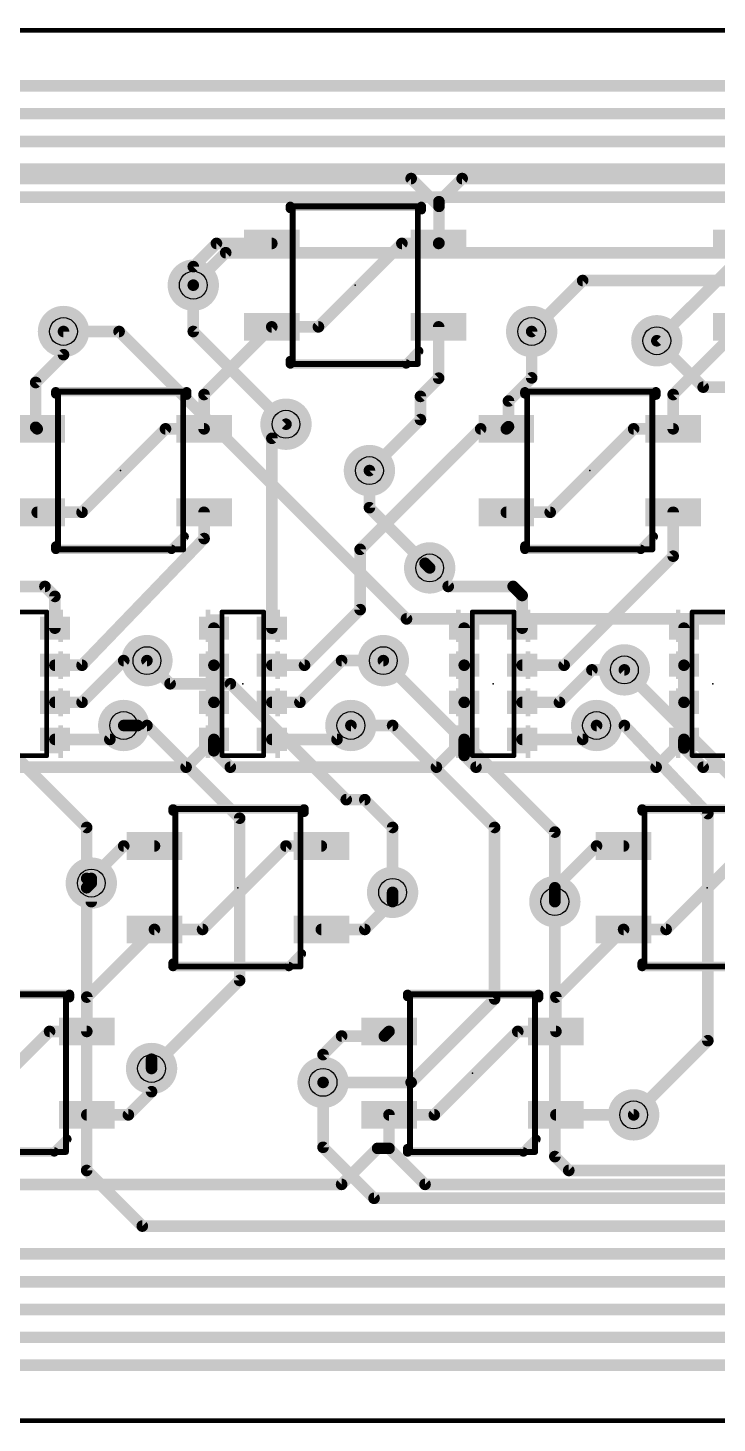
# Model space of a CAD drawing. Extents: x -0.1 to 97.8, y -2.6 to 30.1.
# Drawn here: x 35.73 to 50.6, y -0.05 to 30.05 of the extents above; entities that cross this region are included whole.
import ezdxf

# ---------------------------------------------------------------- set-up
doc = ezdxf.new("R2010")
doc.units = 0
for name, color, linetype in [('1', 22, 'CONTINUOUS'), ('16', 175, 'CONTINUOUS'), ('18', 82, 'CONTINUOUS'), ('20', 7, 'CONTINUOUS'), ('22', 253, 'CONTINUOUS'), ('24', 7, 'CONTINUOUS'), ('44', 253, 'CONTINUOUS'), ('52', 253, 'CONTINUOUS')]:
    doc.layers.add(name, color=color, linetype=linetype)

# ---------------------------------------------------------------- blocks, each defined once
blk = doc.blocks.new('RECT')
blk.add_solid([(-0.5, -0.5), (0.5, -0.5), (-0.5, 0.5), (0.5, 0.5)])
blk = doc.blocks.new('ROUNDV')
at = {"const_width": 0.5}
blk.add_lwpolyline([(0, -0.25, 1), (0, 0.25, 1), (0, -0.25)], format="xyb", dxfattribs=at)

msp = doc.modelspace()

# ---------------------------------------------------------------- linework, layer by layer
at = {"layer": '1'}
for points, const_width in [([(0, 30), (97.7, 30)], 0.1), ([(77.7, 28.8), (10.9, 28.8)], 0.25), ([(77.3, 28.2), (16.9, 28.2)], 0.25), ([(76.9, 27.6), (20.8, 27.6)], 0.25), ([(76.5, 27), (27.3, 27)], 0.25), ([(76.1, 26.4), (30.7, 26.4)], 0.25), ([(40, 25.2), (39.3, 24.5)], 0.25), ([(70.8, 25.2), (40, 25.2)], 0.25), ([(47.7, 24.6), (46.6, 23.5)], 0.25), ([(70.4, 24.6), (47.7, 24.6)], 0.25), ([(39.3, 23.5), (39.3, 24.5)], 0.25), ([(37.7, 23.5), (36.5, 23.5)], 0.25), ([(43.9, 17.3), (37.7, 23.5)], 0.25), ([(41.3, 21.5), (39.3, 23.5)], 0.25), ([(50.3, 22.3), (49.3, 23.3)], 0.25), ([(50.8, 22.3), (50.3, 22.3)], 0.25), ([(43.1, 20.5), (43.1, 19.7)], 0.25), ([(43.1, 19.7), (44.4, 18.4)], 0.25), ([(44.4, 18.4), (44.3, 18.5)], 0.25), ([(54.8, 17.3), (43.9, 17.3)], 0.25), ([(33.3, 16.5), (37, 12.8)], 0.25), ([(38.3, 16.4), (38.8, 15.9)], 0.25), ([(43.4, 16.4), (47.1, 12.7)], 0.25), ([(48.6, 16.2), (51.1, 13.7)], 0.25), ([(38.8, 15.9), (40.1, 15.9)], 0.25), ([(40.1, 15.9), (42.6, 13.4)], 0.25), ([(37.8, 15), (38.1, 15)], 0.25), ([(37.8, 15), (38.3, 15)], 0.25), ([(38.3, 15), (40.3, 13)], 0.25), ([(42.7, 15), (43.6, 15)], 0.25), ([(43.6, 15), (45.8, 12.8)], 0.25), ([(48, 15), (48.6, 15)], 0.25), ([(48.6, 15), (50.4, 13.1)], 0.25), ([(42.6, 13.4), (43, 13.4)], 0.25), ([(43, 13.4), (43.6, 12.8)], 0.25), ([(40.3, 13), (40.3, 9.5)], 0.25), ([(50.4, 13.1), (50.4, 8.2)], 0.25), ([(37, 12.8), (37, 11.7)], 0.25), ([(43.6, 12.8), (43.6, 11.4)], 0.25), ([(45.8, 12.8), (45.8, 9.1)], 0.25), ([(47.1, 12.7), (47.1, 11.2)], 0.25), ([(37, 11.7), (37.1, 11.6)], 0.25), ([(37, 11.5), (37.1, 11.6)], 0.25), ([(37, 5.4), (37, 11.5)], 0.25), ([(37.1, 11.6), (37.1, 11.2)], 0.25), ([(47.1, 5.7), (47.1, 11.2)], 0.25), ([(40.3, 9.5), (38.4, 7.6)], 0.25), ([(45.8, 9.1), (44, 7.3)], 0.25), ([(50.4, 8.2), (48.8, 6.6)], 0.25), ([(38.4, 7.6), (38.4, 7.8)], 0.25), ([(42.1, 5.9), (42.1, 7.3)], 0.25), ([(44, 7.3), (42.1, 7.3)], 0.25), ([(43.2, 4.8), (42.1, 5.9)], 0.25), ([(47.4, 5.4), (47.1, 5.7)], 0.25), ([(38.2, 4.2), (37, 5.4)], 0.25), ([(63.1, 5.4), (47.4, 5.4)], 0.25), ([(63.4, 4.8), (43.2, 4.8)], 0.25), ([(63.7, 4.2), (38.2, 4.2)], 0.25), ([(64, 3.6), (32.5, 3.6)], 0.25), ([(64.4, 3), (27.9, 3)], 0.25), ([(64.7, 2.4), (22.3, 2.4)], 0.25), ([(76.1, 1.8), (17.1, 1.8)], 0.25), ([(76.9, 1.2), (12.4, 1.2)], 0.25), ([(97.7, 0), (0, 0)], 0.1)]:
    msp.add_lwpolyline(points, dxfattribs=dict(at, const_width=const_width))
at = {"layer": '1', "const_width": 0.125}
for points in [[(40, 25.2625, 1), (40, 25.1375)], [(40.0442, 25.1558, 1), (39.9558, 25.2442)], [(47.7, 24.6625, 1), (47.7, 24.5375)], [(47.7442, 24.5558, 1), (47.6558, 24.6442)], [(39.3625, 24.5, 1), (39.2375, 24.5)], [(39.2558, 24.5442, 1), (39.3442, 24.4558)], [(36.5, 23.5625, 1), (36.5, 23.4375)], [(37.7442, 23.5442, 1), (37.6558, 23.4558)], [(37.7, 23.4375, 1), (37.7, 23.5625)], [(39.3442, 23.5442, 1), (39.2558, 23.4558)], [(39.2375, 23.5, 1), (39.3625, 23.5)], [(46.5558, 23.5442, 1), (46.6442, 23.4558)], [(49.3442, 23.3442, 1), (49.2558, 23.2558)], [(50.3, 22.3625, 1), (50.3, 22.2375)], [(50.2558, 22.2558, 1), (50.3442, 22.3442)], [(41.2558, 21.4558, 1), (41.3442, 21.5442)], [(43.1625, 20.5, 1), (43.0375, 20.5)], [(43.1442, 19.7442, 1), (43.0558, 19.6558)], [(43.0375, 19.7, 1), (43.1625, 19.7)], [(44.3442, 18.5442, 1), (44.2558, 18.4558)], [(44.3558, 18.3558, 1), (44.4442, 18.4442)], [(44.3558, 18.3558, 1), (44.4442, 18.4442)], [(43.9, 17.3625, 1), (43.9, 17.2375)], [(43.8558, 17.2558, 1), (43.9442, 17.3442)], [(38.3442, 16.4442, 1), (38.2558, 16.3558)], [(43.4442, 16.4442, 1), (43.3558, 16.3558)], [(48.6442, 16.2442, 1), (48.5558, 16.1558)], [(38.8, 15.9625, 1), (38.8, 15.8375)], [(38.7558, 15.8558, 1), (38.8442, 15.9442)], [(40.1442, 15.9442, 1), (40.0558, 15.8558)], [(40.1, 15.8375, 1), (40.1, 15.9625)], [(37.8, 15.0625, 1), (37.8, 14.9375)], [(37.8, 15.0625, 1), (37.8, 14.9375)], [(38.1, 14.9375, 1), (38.1, 15.0625)], [(38.3442, 15.0442, 1), (38.2558, 14.9558)], [(38.3, 14.9375, 1), (38.3, 15.0625)], [(42.7, 15.0625, 1), (42.7, 14.9375)], [(43.6442, 15.0442, 1), (43.5558, 14.9558)], [(43.6, 14.9375, 1), (43.6, 15.0625)], [(48, 15.0625, 1), (48, 14.9375)], [(48.6454, 15.043, 1), (48.5546, 14.957)], [(48.6, 14.9375, 1), (48.6, 15.0625)], [(42.6, 13.4625, 1), (42.6, 13.3375)], [(42.5558, 13.3558, 1), (42.6442, 13.4442)], [(43.0442, 13.4442, 1), (42.9558, 13.3558)], [(43, 13.3375, 1), (43, 13.4625)], [(40.3625, 13, 1), (40.2375, 13)], [(40.2558, 12.9558, 1), (40.3442, 13.0442)], [(50.4625, 13.1, 1), (50.3375, 13.1)], [(50.3546, 13.057, 1), (50.4454, 13.143)], [(37.0625, 12.8, 1), (36.9375, 12.8)], [(36.9558, 12.7558, 1), (37.0442, 12.8442)], [(43.6625, 12.8, 1), (43.5375, 12.8)], [(43.5558, 12.7558, 1), (43.6442, 12.8442)], [(45.8625, 12.8, 1), (45.7375, 12.8)], [(45.7558, 12.7558, 1), (45.8442, 12.8442)], [(47.1625, 12.7, 1), (47.0375, 12.7)], [(47.0558, 12.6558, 1), (47.1442, 12.7442)], [(37.0442, 11.7442, 1), (36.9558, 11.6558)], [(36.9375, 11.7, 1), (37.0625, 11.7)], [(37.0625, 11.5, 1), (36.9375, 11.5)], [(36.9558, 11.5442, 1), (37.0442, 11.4558)], [(37.1625, 11.6, 1), (37.0375, 11.6)], [(37.1442, 11.5558, 1), (37.0558, 11.6442)], [(37.0558, 11.5558, 1), (37.1442, 11.6442)], [(43.5375, 11.4, 1), (43.6625, 11.4)], [(37.0375, 11.2, 1), (37.1625, 11.2)], [(47.1625, 11.2, 1), (47.0375, 11.2)], [(47.0375, 11.2, 1), (47.1625, 11.2)], [(40.2375, 9.5, 1), (40.3625, 9.5)], [(40.3442, 9.4558, 1), (40.2558, 9.5442)], [(45.7375, 9.1, 1), (45.8625, 9.1)], [(45.8442, 9.0558, 1), (45.7558, 9.1442)], [(50.3375, 8.2, 1), (50.4625, 8.2)], [(50.4442, 8.1558, 1), (50.3558, 8.2442)], [(38.4625, 7.8, 1), (38.3375, 7.8)], [(38.3558, 7.6442, 1), (38.4442, 7.5558)], [(38.3375, 7.6, 1), (38.4625, 7.6)], [(42.1625, 7.3, 1), (42.0375, 7.3)], [(42.1, 7.3625, 1), (42.1, 7.2375)], [(43.9558, 7.3442, 1), (44.0442, 7.2558)], [(44, 7.2375, 1), (44, 7.3625)], [(48.7558, 6.6442, 1), (48.8442, 6.5558)], [(42.1442, 5.9442, 1), (42.0558, 5.8558)], [(42.0375, 5.9, 1), (42.1625, 5.9)], [(47.1442, 5.7442, 1), (47.0558, 5.6558)], [(47.0375, 5.7, 1), (47.1625, 5.7)], [(37.0442, 5.4442, 1), (36.9558, 5.3558)], [(36.9375, 5.4, 1), (37.0625, 5.4)], [(47.4, 5.4625, 1), (47.4, 5.3375)], [(47.3558, 5.3558, 1), (47.4442, 5.4442)], [(43.2, 4.8625, 1), (43.2, 4.7375)], [(43.1558, 4.7558, 1), (43.2442, 4.8442)], [(38.2, 4.2625, 1), (38.2, 4.1375)], [(38.1558, 4.1558, 1), (38.2442, 4.2442)]]:
    msp.add_lwpolyline(points, format="xyb", dxfattribs=at)
at = {"layer": '16'}
for points, const_width in [([(0, 30), (97.7, 30)], 0.01), ([(35, 26.8), (44, 26.8)], 0.25), ([(44, 26.8), (44.6, 26.2)], 0.25), ([(44.6, 26.3), (45.1, 26.8)], 0.25), ([(45.1, 26.8), (54.2, 26.8)], 0.25), ([(44.6, 26.2), (44.6, 26.3)], 0.25), ([(44.6, 25.407), (44.6, 26.2)], 0.25), ([(39.3, 24.9), (39.8, 25.4)], 0.25), ([(39.8, 25.4), (40.993, 25.4)], 0.25), ([(42, 23.6), (43.8, 25.4)], 0.25), ([(43.8, 25.4), (44.593, 25.4)], 0.25), ([(44.6, 25.407), (44.593, 25.4)], 0.25), ([(39.3, 24.5), (39.3, 24.9)], 0.25), ([(49.3, 23.3), (51.113, 25.1)], 0.25), ([(36.5, 23.5), (36.5, 23)], 0.25), ([(39.533, 22.14), (40.993, 23.6)], 0.25), ([(40.993, 23.6), (42, 23.6)], 0.25), ([(44.593, 23.6), (44.593, 22.493)], 0.25), ([(46.6, 23.5), (46.6, 22.5)], 0.25), ([(49.653, 22.14), (51.113, 23.6)], 0.25), ([(36.5, 23), (35.9, 22.4)], 0.25), ([(44.593, 22.493), (44.2, 22.1)], 0.25), ([(46.6, 22.5), (46.1, 22)], 0.25), ([(35.9, 22.4), (35.9, 21.433)], 0.25), ([(39.533, 21.4), (39.533, 22.14)], 0.25), ([(44.2, 22.1), (44.2, 21.6)], 0.25), ([(46.1, 22), (46.1, 21.447)], 0.25), ([(49.653, 21.4), (49.653, 22.14)], 0.25), ([(44.2, 21.6), (43.1, 20.5)], 0.25), ([(35.933, 21.4), (35.2, 21.4)], 0.25), ([(35.9, 21.433), (35.933, 21.4)], 0.25), ([(36.9, 19.6), (38.7, 21.4)], 0.25), ([(38.7, 21.4), (39.533, 21.4)], 0.25), ([(40.995, 21.195), (41.3, 21.5)], 0.25), ([(45.5, 21.4), (42.9, 18.8)], 0.25), ([(46.053, 21.4), (45.5, 21.4)], 0.25), ([(46.1, 21.447), (46.053, 21.4)], 0.25), ([(47, 19.6), (48.8, 21.4)], 0.25), ([(48.8, 21.4), (49.653, 21.4)], 0.25), ([(40.995, 17.1), (40.995, 21.195)], 0.25), ([(35.933, 19.6), (36.9, 19.6)], 0.25), ([(39.533, 19.6), (39.533, 19.033)], 0.25), ([(46.053, 19.6), (47, 19.6)], 0.25), ([(49.653, 19.6), (49.653, 18.653)], 0.25), ([(39.533, 19.033), (36.9, 16.3)], 0.25), ([(42.9, 18.8), (42.9, 17.5)], 0.25), ([(49.653, 18.653), (47.3, 16.3)], 0.25), ([(44.8, 18), (44.4, 18.4)], 0.25), ([(36.1, 18), (34.7, 18)], 0.25), ([(36.315, 17.785), (36.1, 18)], 0.25), ([(46.2, 18), (44.8, 18)], 0.25), ([(46.395, 17.805), (46.2, 18)], 0.25), ([(36.315, 17.1), (36.315, 17.785)], 0.25), ([(46.395, 17.1), (46.395, 17.805)], 0.25), ([(42.9, 17.5), (41.7, 16.3)], 0.25), ([(39.745, 16.3), (39.745, 17.1)], 0.25), ([(45.145, 16.3), (45.145, 17.1)], 0.25), ([(49.885, 16.3), (49.885, 17.1)], 0.25), ([(36.9, 16.3), (36.315, 16.3)], 0.25), ([(36.9, 15.5), (37.8, 16.4)], 0.25), ([(37.8, 16.4), (38.3, 16.4)], 0.25), ([(39.745, 15.5), (39.745, 16.3)], 0.25), ([(41.7, 16.3), (40.995, 16.3)], 0.25), ([(41.6, 15.5), (42.5, 16.4)], 0.25), ([(42.5, 16.4), (43.4, 16.4)], 0.25), ([(45.145, 15.5), (45.145, 16.3)], 0.25), ([(47.3, 16.3), (46.395, 16.3)], 0.25), ([(47.2, 15.5), (47.9, 16.2)], 0.25), ([(47.9, 16.2), (48.6, 16.2)], 0.25), ([(49.885, 15.5), (49.885, 16.3)], 0.25), ([(36.315, 15.5), (36.9, 15.5)], 0.25), ([(39.745, 14.7), (39.745, 15.5)], 0.25), ([(40.995, 15.5), (41.6, 15.5)], 0.25), ([(45.145, 14.7), (45.145, 15.5)], 0.25), ([(46.395, 15.5), (47.2, 15.5)], 0.25), ([(49.885, 14.7), (49.885, 15.5)], 0.25), ([(37.5, 14.7), (37.8, 15)], 0.25), ([(42.4, 14.7), (42.7, 15)], 0.25), ([(47.7, 14.7), (48, 15)], 0.25), ([(36.315, 14.7), (37.5, 14.7)], 0.25), ([(39.145, 14.1), (39.745, 14.7)], 0.25), ([(39.745, 14.7), (39.745, 14.455)], 0.25), ([(40.995, 14.7), (42.4, 14.7)], 0.25), ([(44.545, 14.1), (45.145, 14.7)], 0.25), ([(45.145, 14.7), (45.145, 14.355)], 0.25), ([(46.395, 14.7), (47.7, 14.7)], 0.25), ([(49.285, 14.1), (49.885, 14.7)], 0.25), ([(49.885, 14.7), (49.885, 14.515)], 0.25), ([(39.745, 14.455), (40.1, 14.1)], 0.25), ([(45.145, 14.355), (45.4, 14.1)], 0.25), ([(49.885, 14.515), (50.3, 14.1)], 0.25), ([(35.3, 14.1), (39.145, 14.1)], 0.25), ([(40.1, 14.1), (44.545, 14.1)], 0.25), ([(45.4, 14.1), (49.285, 14.1)], 0.25), ([(50.3, 14.1), (54.685, 14.1)], 0.25), ([(37.8, 12.4), (37.1, 11.7)], 0.25), ([(38.463, 12.4), (37.8, 12.4)], 0.25), ([(39.5, 10.6), (41.3, 12.4)], 0.25), ([(41.3, 12.4), (42.063, 12.4)], 0.25), ([(47.1, 11.5), (48, 12.4)], 0.25), ([(48, 12.4), (48.583, 12.4)], 0.25), ([(49.5, 10.6), (51.3, 12.4)], 0.25), ([(37.1, 11.7), (37.1, 11.6)], 0.25), ([(43.6, 11.2), (43.6, 11.4)], 0.25), ([(47.1, 11.2), (47.1, 11.5)], 0.25), ([(43, 10.6), (43.6, 11.2)], 0.25), ([(37.003, 9.14), (38.463, 10.6)], 0.25), ([(38.463, 10.6), (39.5, 10.6)], 0.25), ([(42.063, 10.6), (43, 10.6)], 0.25), ([(47.123, 9.14), (48.583, 10.6)], 0.25), ([(48.583, 10.6), (49.5, 10.6)], 0.25), ([(37.003, 8.4), (37.003, 9.14)], 0.25), ([(47.123, 8.4), (47.123, 9.14)], 0.25), ([(34.4, 6.6), (36.2, 8.4)], 0.25), ([(36.2, 8.4), (37.003, 8.4)], 0.25), ([(43.423, 8.3), (43.523, 8.4)], 0.25), ([(44.5, 6.6), (46.3, 8.4)], 0.25), ([(46.3, 8.4), (47.123, 8.4)], 0.25), ([(42.1, 7.9), (42.5, 8.3)], 0.25), ([(42.5, 8.3), (43.423, 8.3)], 0.25), ([(42.1, 7.3), (42.1, 7.9)], 0.25), ([(38.4, 7.1), (38.4, 7.6)], 0.25), ([(37.9, 6.6), (38.4, 7.1)], 0.25), ([(37.003, 6.6), (37.9, 6.6)], 0.25), ([(43.523, 6.6), (44.5, 6.6)], 0.25), ([(43.523, 6.6), (43.523, 5.877)], 0.25), ([(48.8, 6.6), (47.123, 6.6)], 0.25), ([(43.277, 5.877), (42.5, 5.1)], 0.25), ([(43.523, 5.877), (43.277, 5.877)], 0.25), ([(43.523, 5.877), (44.3, 5.1)], 0.25), ([(42.5, 5.1), (34.406, 5.1)], 0.25), ([(44.3, 5.1), (53.4, 5.1)], 0.25), ([(97.7, 0), (0, 0)], 0.01)]:
    msp.add_lwpolyline(points, dxfattribs=dict(at, const_width=const_width))
at = {"layer": '16', "const_width": 0.125}
for points in [[(44.0442, 26.8442, 1), (43.9558, 26.7558)], [(44, 26.7375, 1), (44, 26.8625)], [(45.1, 26.8625, 1), (45.1, 26.7375)], [(45.1442, 26.7558, 1), (45.0558, 26.8442)], [(44.6625, 26.3, 1), (44.5375, 26.3)], [(44.5558, 26.3442, 1), (44.6442, 26.2558)], [(44.6625, 26.2, 1), (44.5375, 26.2)], [(44.5375, 26.2, 1), (44.6625, 26.2)], [(44.5558, 26.1558, 1), (44.6442, 26.2442)], [(39.8, 25.4625, 1), (39.8, 25.3375)], [(39.8442, 25.3558, 1), (39.7558, 25.4442)], [(40.993, 25.3375, 1), (40.993, 25.4625)], [(43.8, 25.4625, 1), (43.8, 25.3375)], [(43.8442, 25.3558, 1), (43.7558, 25.4442)], [(44.5488, 25.4442, 1), (44.6372, 25.3558)], [(44.5375, 25.407, 1), (44.6625, 25.407)], [(44.6442, 25.3628, 1), (44.5558, 25.4512)], [(44.593, 25.3375, 1), (44.593, 25.4625)], [(39.3625, 24.9, 1), (39.2375, 24.9)], [(39.2558, 24.9442, 1), (39.3442, 24.8558)], [(39.2375, 24.5, 1), (39.3625, 24.5)], [(36.5625, 23.5, 1), (36.4375, 23.5)], [(40.993, 23.6625, 1), (40.993, 23.5375)], [(41.0372, 23.5558, 1), (40.9488, 23.6442)], [(41.9558, 23.6442, 1), (42.0442, 23.5558)], [(42, 23.5375, 1), (42, 23.6625)], [(44.6555, 23.6, 1), (44.5305, 23.6)], [(46.6625, 23.5, 1), (46.5375, 23.5)], [(49.256, 23.3444, 1), (49.344, 23.2556)], [(36.4375, 23, 1), (36.5625, 23)], [(36.5442, 22.9558, 1), (36.4558, 23.0442)], [(44.6372, 22.4488, 1), (44.5488, 22.5372)], [(46.6442, 22.4558, 1), (46.5558, 22.5442)], [(35.9625, 22.4, 1), (35.8375, 22.4)], [(35.8558, 22.4442, 1), (35.9442, 22.3558)], [(44.5305, 22.493, 1), (44.6555, 22.493)], [(46.5375, 22.5, 1), (46.6625, 22.5)], [(39.5955, 22.14, 1), (39.4705, 22.14)], [(39.4888, 22.1842, 1), (39.5772, 22.0958)], [(44.2625, 22.1, 1), (44.1375, 22.1)], [(44.1558, 22.1442, 1), (44.2442, 22.0558)], [(46.1625, 22, 1), (46.0375, 22)], [(46.0558, 22.0442, 1), (46.1442, 21.9558)], [(49.7155, 22.14, 1), (49.5905, 22.14)], [(49.6088, 22.1842, 1), (49.6972, 22.0958)], [(44.2442, 21.5558, 1), (44.1558, 21.6442)], [(35.9442, 21.4772, 1), (35.8558, 21.3888)], [(35.8375, 21.433, 1), (35.9625, 21.433)], [(35.8888, 21.3558, 1), (35.9772, 21.4442)], [(35.933, 21.3375, 1), (35.933, 21.4625)], [(38.7, 21.4625, 1), (38.7, 21.3375)], [(38.7442, 21.3558, 1), (38.6558, 21.4442)], [(39.4705, 21.4, 1), (39.5955, 21.4)], [(39.533, 21.3375, 1), (39.533, 21.4625)], [(41.3442, 21.4558, 1), (41.2558, 21.5442)], [(44.1375, 21.6, 1), (44.2625, 21.6)], [(45.5, 21.4625, 1), (45.5, 21.3375)], [(45.5442, 21.3558, 1), (45.4558, 21.4442)], [(46.0088, 21.4442, 1), (46.0972, 21.3558)], [(46.0375, 21.447, 1), (46.1625, 21.447)], [(46.053, 21.3375, 1), (46.053, 21.4625)], [(46.1442, 21.4028, 1), (46.0558, 21.4912)], [(48.8, 21.4625, 1), (48.8, 21.3375)], [(48.8442, 21.3558, 1), (48.7558, 21.4442)], [(49.5905, 21.4, 1), (49.7155, 21.4)], [(49.653, 21.3375, 1), (49.653, 21.4625)], [(41.0575, 21.195, 1), (40.9325, 21.195)], [(40.9508, 21.2392, 1), (41.0392, 21.1508)], [(43.0558, 20.5442, 1), (43.1442, 20.4558)], [(35.933, 19.6625, 1), (35.933, 19.5375)], [(36.8558, 19.6442, 1), (36.9442, 19.5558)], [(36.9, 19.5375, 1), (36.9, 19.6625)], [(39.5955, 19.6, 1), (39.4705, 19.6)], [(46.053, 19.6625, 1), (46.053, 19.5375)], [(46.9558, 19.6442, 1), (47.0442, 19.5558)], [(47, 19.5375, 1), (47, 19.6625)], [(49.7155, 19.6, 1), (49.5905, 19.6)], [(39.4705, 19.033, 1), (39.5955, 19.033)], [(39.578, 18.9896, 1), (39.488, 19.0764)], [(42.9625, 18.8, 1), (42.8375, 18.8)], [(42.8558, 18.8442, 1), (42.9442, 18.7558)], [(49.5905, 18.653, 1), (49.7155, 18.653)], [(49.6972, 18.6088, 1), (49.6088, 18.6972)], [(44.4442, 18.4442, 1), (44.3558, 18.3558)], [(36.1442, 18.0442, 1), (36.0558, 17.9558)], [(36.1, 17.9375, 1), (36.1, 18.0625)], [(44.8, 18.0625, 1), (44.8, 17.9375)], [(44.7558, 17.9558, 1), (44.8442, 18.0442)], [(46.2442, 18.0442, 1), (46.1558, 17.9558)], [(46.2, 17.9375, 1), (46.2, 18.0625)], [(36.3775, 17.785, 1), (36.2525, 17.785)], [(36.2708, 17.7408, 1), (36.3592, 17.8292)], [(46.4575, 17.805, 1), (46.3325, 17.805)], [(46.3508, 17.7608, 1), (46.4392, 17.8492)], [(42.8375, 17.5, 1), (42.9625, 17.5)], [(42.9442, 17.4558, 1), (42.8558, 17.5442)], [(36.2525, 17.1, 1), (36.3775, 17.1)], [(39.8075, 17.1, 1), (39.6825, 17.1)], [(40.9325, 17.1, 1), (41.0575, 17.1)], [(45.2075, 17.1, 1), (45.0825, 17.1)], [(46.3325, 17.1, 1), (46.4575, 17.1)], [(49.9475, 17.1, 1), (49.8225, 17.1)], [(36.315, 16.3625, 1), (36.315, 16.2375)], [(36.855, 16.3434, 1), (36.945, 16.2566)], [(36.9, 16.2375, 1), (36.9, 16.3625)], [(37.8, 16.4625, 1), (37.8, 16.3375)], [(37.8442, 16.3558, 1), (37.7558, 16.4442)], [(38.3, 16.3375, 1), (38.3, 16.4625)], [(39.8075, 16.3, 1), (39.6825, 16.3)], [(39.6825, 16.3, 1), (39.8075, 16.3)], [(40.995, 16.3625, 1), (40.995, 16.2375)], [(41.6558, 16.3442, 1), (41.7442, 16.2558)], [(41.7, 16.2375, 1), (41.7, 16.3625)], [(42.5, 16.4625, 1), (42.5, 16.3375)], [(42.5442, 16.3558, 1), (42.4558, 16.4442)], [(43.4, 16.3375, 1), (43.4, 16.4625)], [(45.2075, 16.3, 1), (45.0825, 16.3)], [(45.0825, 16.3, 1), (45.2075, 16.3)], [(46.395, 16.3625, 1), (46.395, 16.2375)], [(47.2558, 16.3442, 1), (47.3442, 16.2558)], [(47.3, 16.2375, 1), (47.3, 16.3625)], [(47.9, 16.2625, 1), (47.9, 16.1375)], [(47.9442, 16.1558, 1), (47.8558, 16.2442)], [(48.6, 16.1375, 1), (48.6, 16.2625)], [(49.9475, 16.3, 1), (49.8225, 16.3)], [(49.8225, 16.3, 1), (49.9475, 16.3)], [(36.315, 15.5625, 1), (36.315, 15.4375)], [(36.8558, 15.5442, 1), (36.9442, 15.4558)], [(36.9, 15.4375, 1), (36.9, 15.5625)], [(39.8075, 15.5, 1), (39.6825, 15.5)], [(39.6825, 15.5, 1), (39.8075, 15.5)], [(40.995, 15.5625, 1), (40.995, 15.4375)], [(41.5558, 15.5442, 1), (41.6442, 15.4558)], [(41.6, 15.4375, 1), (41.6, 15.5625)], [(45.2075, 15.5, 1), (45.0825, 15.5)], [(45.0825, 15.5, 1), (45.2075, 15.5)], [(46.395, 15.5625, 1), (46.395, 15.4375)], [(47.1558, 15.5442, 1), (47.2442, 15.4558)], [(47.2, 15.4375, 1), (47.2, 15.5625)], [(49.9475, 15.5, 1), (49.8225, 15.5)], [(49.8225, 15.5, 1), (49.9475, 15.5)], [(37.8442, 14.9558, 1), (37.7558, 15.0442)], [(42.7442, 14.9558, 1), (42.6558, 15.0442)], [(48.0442, 14.9558, 1), (47.9558, 15.0442)], [(36.315, 14.7625, 1), (36.315, 14.6375)], [(37.4558, 14.7442, 1), (37.5442, 14.6558)], [(37.5, 14.6375, 1), (37.5, 14.7625)], [(39.8075, 14.7, 1), (39.6825, 14.7)], [(39.6825, 14.7, 1), (39.8075, 14.7)], [(39.7892, 14.6558, 1), (39.7008, 14.7442)], [(40.995, 14.7625, 1), (40.995, 14.6375)], [(42.3558, 14.7442, 1), (42.4442, 14.6558)], [(42.4, 14.6375, 1), (42.4, 14.7625)], [(45.2075, 14.7, 1), (45.0825, 14.7)], [(45.0825, 14.7, 1), (45.2075, 14.7)], [(45.1892, 14.6558, 1), (45.1008, 14.7442)], [(46.395, 14.7625, 1), (46.395, 14.6375)], [(47.6558, 14.7442, 1), (47.7442, 14.6558)], [(47.7, 14.6375, 1), (47.7, 14.7625)], [(49.9475, 14.7, 1), (49.8225, 14.7)], [(49.8225, 14.7, 1), (49.9475, 14.7)], [(49.9292, 14.6558, 1), (49.8408, 14.7442)], [(39.7892, 14.4992, 1), (39.7008, 14.4108)], [(39.6825, 14.455, 1), (39.8075, 14.455)], [(45.1892, 14.3992, 1), (45.1008, 14.3108)], [(49.9292, 14.5592, 1), (49.8408, 14.4708)], [(49.8225, 14.515, 1), (49.9475, 14.515)], [(39.1008, 14.1442, 1), (39.1892, 14.0558)], [(39.145, 14.0375, 1), (39.145, 14.1625)], [(40.1, 14.1625, 1), (40.1, 14.0375)], [(40.0558, 14.0558, 1), (40.1442, 14.1442)], [(44.5008, 14.1442, 1), (44.5892, 14.0558)], [(44.545, 14.0375, 1), (44.545, 14.1625)], [(45.0825, 14.355, 1), (45.2075, 14.355)], [(45.4, 14.1625, 1), (45.4, 14.0375)], [(45.3558, 14.0558, 1), (45.4442, 14.1442)], [(49.2408, 14.1442, 1), (49.3292, 14.0558)], [(49.285, 14.0375, 1), (49.285, 14.1625)], [(50.3, 14.1625, 1), (50.3, 14.0375)], [(50.2558, 14.0558, 1), (50.3442, 14.1442)], [(37.8, 12.4625, 1), (37.8, 12.3375)], [(37.8442, 12.3558, 1), (37.7558, 12.4442)], [(38.463, 12.3375, 1), (38.463, 12.4625)], [(41.3, 12.4625, 1), (41.3, 12.3375)], [(41.3442, 12.3558, 1), (41.2558, 12.4442)], [(42.063, 12.3375, 1), (42.063, 12.4625)], [(48, 12.4625, 1), (48, 12.3375)], [(48.0442, 12.3558, 1), (47.9558, 12.4442)], [(48.583, 12.3375, 1), (48.583, 12.4625)], [(37.1625, 11.7, 1), (37.0375, 11.7)], [(37.0558, 11.7442, 1), (37.1442, 11.6558)], [(37.0375, 11.6, 1), (37.1625, 11.6)], [(43.6625, 11.4, 1), (43.5375, 11.4)], [(47.1625, 11.5, 1), (47.0375, 11.5)], [(47.0558, 11.5442, 1), (47.1442, 11.4558)], [(43.5375, 11.2, 1), (43.6625, 11.2)], [(43.6442, 11.1558, 1), (43.5558, 11.2442)], [(47.0375, 11.2, 1), (47.1625, 11.2)], [(38.463, 10.6625, 1), (38.463, 10.5375)], [(38.5072, 10.5558, 1), (38.4188, 10.6442)], [(39.4558, 10.6442, 1), (39.5442, 10.5558)], [(39.5, 10.5375, 1), (39.5, 10.6625)], [(42.063, 10.6625, 1), (42.063, 10.5375)], [(42.9558, 10.6442, 1), (43.0442, 10.5558)], [(43, 10.5375, 1), (43, 10.6625)], [(48.583, 10.6625, 1), (48.583, 10.5375)], [(48.6272, 10.5558, 1), (48.5388, 10.6442)], [(49.4558, 10.6442, 1), (49.5442, 10.5558)], [(49.5, 10.5375, 1), (49.5, 10.6625)], [(37.0655, 9.14, 1), (36.9405, 9.14)], [(36.9588, 9.1842, 1), (37.0472, 9.0958)], [(47.1855, 9.14, 1), (47.0605, 9.14)], [(47.0788, 9.1842, 1), (47.1672, 9.0958)], [(36.2, 8.4625, 1), (36.2, 8.3375)], [(36.2442, 8.3558, 1), (36.1558, 8.4442)], [(36.9405, 8.4, 1), (37.0655, 8.4)], [(37.003, 8.3375, 1), (37.003, 8.4625)], [(43.5672, 8.3558, 1), (43.4788, 8.4442)], [(46.3, 8.4625, 1), (46.3, 8.3375)], [(46.3442, 8.3558, 1), (46.2558, 8.4442)], [(47.0605, 8.4, 1), (47.1855, 8.4)], [(47.123, 8.3375, 1), (47.123, 8.4625)], [(42.5, 8.3625, 1), (42.5, 8.2375)], [(42.5442, 8.2558, 1), (42.4558, 8.3442)], [(43.3788, 8.3442, 1), (43.4672, 8.2558)], [(43.423, 8.2375, 1), (43.423, 8.3625)], [(42.1625, 7.9, 1), (42.0375, 7.9)], [(42.0558, 7.9442, 1), (42.1442, 7.8558)], [(38.4625, 7.6, 1), (38.3375, 7.6)], [(38.4442, 7.0558, 1), (38.3558, 7.1442)], [(42.0375, 7.3, 1), (42.1625, 7.3)], [(38.3375, 7.1, 1), (38.4625, 7.1)], [(37.003, 6.6625, 1), (37.003, 6.5375)], [(37.8558, 6.6442, 1), (37.9442, 6.5558)], [(37.9, 6.5375, 1), (37.9, 6.6625)], [(43.523, 6.6625, 1), (43.523, 6.5375)], [(43.5855, 6.6, 1), (43.4605, 6.6)], [(44.4558, 6.6442, 1), (44.5442, 6.5558)], [(44.5, 6.5375, 1), (44.5, 6.6625)], [(47.123, 6.6625, 1), (47.123, 6.5375)], [(48.8, 6.5375, 1), (48.8, 6.6625)], [(43.277, 5.9395, 1), (43.277, 5.8145)], [(43.3212, 5.8328, 1), (43.2328, 5.9212)], [(43.5672, 5.9212, 1), (43.4788, 5.8328)], [(43.4605, 5.877, 1), (43.5855, 5.877)], [(43.523, 5.8145, 1), (43.523, 5.9395)], [(42.4558, 5.1442, 1), (42.5442, 5.0558)], [(42.5, 5.0375, 1), (42.5, 5.1625)], [(44.3, 5.1625, 1), (44.3, 5.0375)], [(44.2558, 5.0558, 1), (44.3442, 5.1442)]]:
    msp.add_lwpolyline(points, format="xyb", dxfattribs=at)
at = {"layer": '20'}
for p, q in [((97.7, 30), (0, 30)), ((0, 0), (97.7, 0))]:
    msp.add_line(p, q, dxfattribs=at)
at = {"layer": '22', "const_width": 0.2032}
for points in [[(44.22, 26.2), (41.393, 26.2)], [(41.393, 26.2), (41.393, 26.154)], [(44.22, 26.127), (44.22, 26.2)], [(44.163, 23.076), (43.893, 22.8)], [(41.393, 22.8), (41.393, 22.873)], [(43.893, 22.8), (41.393, 22.8)], [(39.16, 22.2), (36.333, 22.2)], [(36.333, 22.2), (36.333, 22.154)], [(39.16, 22.127), (39.16, 22.2)], [(49.28, 22.2), (46.453, 22.2)], [(46.453, 22.2), (46.453, 22.154)], [(49.28, 22.127), (49.28, 22.2)], [(36.333, 18.8), (36.333, 18.873)], [(39.103, 19.076), (38.833, 18.8)], [(46.453, 18.8), (46.453, 18.873)], [(49.223, 19.076), (48.953, 18.8)], [(38.833, 18.8), (36.333, 18.8)], [(48.953, 18.8), (46.453, 18.8)], [(41.69, 13.2), (38.863, 13.2)], [(38.863, 13.2), (38.863, 13.154)], [(41.69, 13.127), (41.69, 13.2)], [(51.81, 13.2), (48.983, 13.2)], [(48.983, 13.2), (48.983, 13.154)], [(38.863, 9.8), (38.863, 9.873)], [(41.633, 10.076), (41.363, 9.8)], [(48.983, 9.8), (48.983, 9.873)], [(41.363, 9.8), (38.863, 9.8)], [(51.483, 9.8), (48.983, 9.8)], [(36.63, 9.2), (33.803, 9.2)], [(36.63, 9.127), (36.63, 9.2)], [(46.75, 9.2), (43.923, 9.2)], [(43.923, 9.2), (43.923, 9.154)], [(46.75, 9.127), (46.75, 9.2)], [(36.573, 6.076), (36.303, 5.8)], [(46.693, 6.076), (46.423, 5.8)], [(36.303, 5.8), (33.803, 5.8)], [(43.923, 5.8), (43.923, 5.873)], [(46.423, 5.8), (43.923, 5.8)]]:
    msp.add_lwpolyline(points, dxfattribs=at)
at = {"layer": '22', "const_width": 0.1016}
for points in [[(41.393, 26.2508, 1), (41.393, 26.1492)], [(41.4438, 26.2, 1), (41.3422, 26.2)], [(41.3422, 26.154, 1), (41.4438, 26.154)], [(44.2708, 26.2, 1), (44.1692, 26.2)], [(44.22, 26.1492, 1), (44.22, 26.2508)], [(44.1692, 26.127, 1), (44.2708, 26.127)], [(44.1993, 23.0405, 1), (44.1267, 23.1115)], [(41.4438, 22.873, 1), (41.3422, 22.873)], [(41.393, 22.8508, 1), (41.393, 22.7492)], [(43.8567, 22.8355, 1), (43.9293, 22.7645)], [(43.893, 22.7492, 1), (43.893, 22.8508)], [(41.3422, 22.8, 1), (41.4438, 22.8)], [(36.333, 22.2508, 1), (36.333, 22.1492)], [(36.3838, 22.2, 1), (36.2822, 22.2)], [(39.2108, 22.2, 1), (39.1092, 22.2)], [(39.16, 22.1492, 1), (39.16, 22.2508)], [(46.453, 22.2508, 1), (46.453, 22.1492)], [(46.5038, 22.2, 1), (46.4022, 22.2)], [(49.3308, 22.2, 1), (49.2292, 22.2)], [(49.28, 22.1492, 1), (49.28, 22.2508)], [(36.2822, 22.154, 1), (36.3838, 22.154)], [(39.1092, 22.127, 1), (39.2108, 22.127)], [(46.4022, 22.154, 1), (46.5038, 22.154)], [(49.2292, 22.127, 1), (49.3308, 22.127)], [(36.3838, 18.873, 1), (36.2822, 18.873)], [(39.1393, 19.0405, 1), (39.0667, 19.1115)], [(46.5038, 18.873, 1), (46.4022, 18.873)], [(49.2593, 19.0405, 1), (49.1867, 19.1115)], [(36.333, 18.8508, 1), (36.333, 18.7492)], [(36.2822, 18.8, 1), (36.3838, 18.8)], [(38.7967, 18.8355, 1), (38.8693, 18.7645)], [(38.833, 18.7492, 1), (38.833, 18.8508)], [(46.453, 18.8508, 1), (46.453, 18.7492)], [(46.4022, 18.8, 1), (46.5038, 18.8)], [(48.9167, 18.8355, 1), (48.9893, 18.7645)], [(48.953, 18.7492, 1), (48.953, 18.8508)], [(38.863, 13.2508, 1), (38.863, 13.1492)], [(38.9138, 13.2, 1), (38.8122, 13.2)], [(41.7408, 13.2, 1), (41.6392, 13.2)], [(41.69, 13.1492, 1), (41.69, 13.2508)], [(48.983, 13.2508, 1), (48.983, 13.1492)], [(49.0338, 13.2, 1), (48.9322, 13.2)], [(38.8122, 13.154, 1), (38.9138, 13.154)], [(41.6392, 13.127, 1), (41.7408, 13.127)], [(48.9322, 13.154, 1), (49.0338, 13.154)], [(38.9138, 9.873, 1), (38.8122, 9.873)], [(41.6693, 10.0405, 1), (41.5967, 10.1115)], [(49.0338, 9.873, 1), (48.9322, 9.873)], [(38.863, 9.8508, 1), (38.863, 9.7492)], [(38.8122, 9.8, 1), (38.9138, 9.8)], [(41.3267, 9.8355, 1), (41.3993, 9.7645)], [(41.363, 9.7492, 1), (41.363, 9.8508)], [(48.983, 9.8508, 1), (48.983, 9.7492)], [(48.9322, 9.8, 1), (49.0338, 9.8)], [(36.6808, 9.2, 1), (36.5792, 9.2)], [(36.5792, 9.127, 1), (36.6808, 9.127)], [(36.63, 9.1492, 1), (36.63, 9.2508)], [(43.923, 9.2508, 1), (43.923, 9.1492)], [(43.9738, 9.2, 1), (43.8722, 9.2)], [(43.8722, 9.154, 1), (43.9738, 9.154)], [(46.8008, 9.2, 1), (46.6992, 9.2)], [(46.6992, 9.127, 1), (46.8008, 9.127)], [(46.75, 9.1492, 1), (46.75, 9.2508)], [(36.6093, 6.0405, 1), (36.5367, 6.1115)], [(46.7293, 6.0405, 1), (46.6567, 6.1115)], [(36.2667, 5.8355, 1), (36.3393, 5.7645)], [(36.303, 5.7492, 1), (36.303, 5.8508)], [(43.9738, 5.873, 1), (43.8722, 5.873)], [(43.923, 5.8508, 1), (43.923, 5.7492)], [(43.8722, 5.8, 1), (43.9738, 5.8)], [(46.3867, 5.8355, 1), (46.4593, 5.7645)], [(46.423, 5.7492, 1), (46.423, 5.8508)]]:
    msp.add_lwpolyline(points, format="xyb", dxfattribs=at)
at = {"layer": '24'}
for p in [(42.793, 24.5), (37.733, 20.5), (47.853, 20.5), (40.37, 15.9), (45.77, 15.9), (50.51, 15.9), (40.263, 11.5), (50.383, 11.5), (45.323, 7.5)]:
    msp.add_point(p, dxfattribs=at)
at = {"layer": '44'}
for centre in [(39.3, 24.5), (36.5, 23.5), (46.6, 23.5), (49.3, 23.3), (41.3, 21.5), (43.1, 20.5), (44.4, 18.4), (38.3, 16.4), (43.4, 16.4), (48.6, 16.2), (37.8, 15), (42.7, 15), (48, 15), (37.1, 11.6), (43.6, 11.4), (47.1, 11.2), (38.4, 7.6), (42.1, 7.3), (48.8, 6.6)]:
    msp.add_circle(centre, 0.3, dxfattribs=at)
at = {"layer": '52'}
for points, const_width in [([(41.443, 26.2), (44.143, 26.2)], 0.127), ([(41.443, 22.8), (41.443, 26.2)], 0.127), ([(44.143, 26.2), (44.143, 22.8)], 0.127), ([(44.143, 22.8), (41.443, 22.8)], 0.127), ([(36.383, 22.2), (39.083, 22.2)], 0.127), ([(36.383, 18.8), (36.383, 22.2)], 0.127), ([(39.083, 22.2), (39.083, 18.8)], 0.127), ([(46.503, 22.2), (49.203, 22.2)], 0.127), ([(46.503, 18.8), (46.503, 22.2)], 0.127), ([(49.203, 22.2), (49.203, 18.8)], 0.127), ([(39.083, 18.8), (36.383, 18.8)], 0.127), ([(49.203, 18.8), (46.503, 18.8)], 0.127), ([(36.14, 17.45), (35.24, 17.45)], 0.1016), ([(36.14, 14.35), (36.14, 17.45)], 0.1016), ([(39.92, 17.45), (39.92, 14.35)], 0.1016), ([(40.82, 17.45), (39.92, 17.45)], 0.1016), ([(40.82, 14.35), (40.82, 17.45)], 0.1016), ([(45.32, 17.45), (45.32, 14.35)], 0.1016), ([(46.22, 17.45), (45.32, 17.45)], 0.1016), ([(46.22, 14.35), (46.22, 17.45)], 0.1016), ([(50.06, 17.45), (50.06, 14.35)], 0.1016), ([(50.96, 17.45), (50.06, 17.45)], 0.1016), ([(35.24, 14.35), (36.14, 14.35)], 0.1016), ([(39.92, 14.35), (40.82, 14.35)], 0.1016), ([(45.32, 14.35), (46.22, 14.35)], 0.1016), ([(50.06, 14.35), (50.96, 14.35)], 0.1016), ([(38.913, 13.2), (41.613, 13.2)], 0.127), ([(38.913, 9.8), (38.913, 13.2)], 0.127), ([(41.613, 13.2), (41.613, 9.8)], 0.127), ([(49.033, 13.2), (51.733, 13.2)], 0.127), ([(49.033, 9.8), (49.033, 13.2)], 0.127), ([(41.613, 9.8), (38.913, 9.8)], 0.127), ([(51.733, 9.8), (49.033, 9.8)], 0.127), ([(33.853, 9.2), (36.553, 9.2)], 0.127), ([(36.553, 9.2), (36.553, 5.8)], 0.127), ([(43.973, 9.2), (46.673, 9.2)], 0.127), ([(43.973, 5.8), (43.973, 9.2)], 0.127), ([(46.673, 9.2), (46.673, 5.8)], 0.127), ([(36.553, 5.8), (33.853, 5.8)], 0.127), ([(46.673, 5.8), (43.973, 5.8)], 0.127)]:
    msp.add_lwpolyline(points, dxfattribs=dict(at, const_width=const_width))
for points, const_width in [([(41.443, 26.2318, 1), (41.443, 26.1683)], 0.0635), ([(41.4748, 26.2, 1), (41.4113, 26.2)], 0.0635), ([(44.1748, 26.2, 1), (44.1112, 26.2)], 0.0635), ([(44.143, 26.1683, 1), (44.143, 26.2318)], 0.0635), ([(41.443, 22.8317, 1), (41.443, 22.7683)], 0.0635), ([(41.4113, 22.8, 1), (41.4748, 22.8)], 0.0635), ([(44.1112, 22.8, 1), (44.1748, 22.8)], 0.0635), ([(44.143, 22.7683, 1), (44.143, 22.8317)], 0.0635), ([(36.4148, 22.2, 1), (36.3513, 22.2)], 0.0635), ([(36.383, 22.2317, 1), (36.383, 22.1683)], 0.0635), ([(39.1148, 22.2, 1), (39.0512, 22.2)], 0.0635), ([(39.083, 22.1683, 1), (39.083, 22.2317)], 0.0635), ([(46.5348, 22.2, 1), (46.4712, 22.2)], 0.0635), ([(46.503, 22.2317, 1), (46.503, 22.1683)], 0.0635), ([(49.2348, 22.2, 1), (49.1713, 22.2)], 0.0635), ([(49.203, 22.1683, 1), (49.203, 22.2317)], 0.0635), ([(36.383, 18.8317, 1), (36.383, 18.7683)], 0.0635), ([(36.3513, 18.8, 1), (36.4148, 18.8)], 0.0635), ([(39.0512, 18.8, 1), (39.1148, 18.8)], 0.0635), ([(39.083, 18.7683, 1), (39.083, 18.8317)], 0.0635), ([(46.503, 18.8317, 1), (46.503, 18.7683)], 0.0635), ([(46.4712, 18.8, 1), (46.5348, 18.8)], 0.0635), ([(49.1713, 18.8, 1), (49.2348, 18.8)], 0.0635), ([(49.203, 18.7683, 1), (49.203, 18.8317)], 0.0635), ([(36.1654, 17.45, 1), (36.1146, 17.45)], 0.0508), ([(36.14, 17.4246, 1), (36.14, 17.4754)], 0.0508), ([(39.9454, 17.45, 1), (39.8946, 17.45)], 0.0508), ([(39.92, 17.4754, 1), (39.92, 17.4246)], 0.0508), ([(40.8454, 17.45, 1), (40.7946, 17.45)], 0.0508), ([(40.82, 17.4246, 1), (40.82, 17.4754)], 0.0508), ([(45.3454, 17.45, 1), (45.2946, 17.45)], 0.0508), ([(45.32, 17.4754, 1), (45.32, 17.4246)], 0.0508), ([(46.2454, 17.45, 1), (46.1946, 17.45)], 0.0508), ([(46.22, 17.4246, 1), (46.22, 17.4754)], 0.0508), ([(50.0854, 17.45, 1), (50.0346, 17.45)], 0.0508), ([(50.06, 17.4754, 1), (50.06, 17.4246)], 0.0508), ([(36.1146, 14.35, 1), (36.1654, 14.35)], 0.0508), ([(36.14, 14.3246, 1), (36.14, 14.3754)], 0.0508), ([(39.92, 14.3754, 1), (39.92, 14.3246)], 0.0508), ([(39.8946, 14.35, 1), (39.9454, 14.35)], 0.0508), ([(40.7946, 14.35, 1), (40.8454, 14.35)], 0.0508), ([(40.82, 14.3246, 1), (40.82, 14.3754)], 0.0508), ([(45.32, 14.3754, 1), (45.32, 14.3246)], 0.0508), ([(45.2946, 14.35, 1), (45.3454, 14.35)], 0.0508), ([(46.1946, 14.35, 1), (46.2454, 14.35)], 0.0508), ([(46.22, 14.3246, 1), (46.22, 14.3754)], 0.0508), ([(50.06, 14.3754, 1), (50.06, 14.3246)], 0.0508), ([(50.0346, 14.35, 1), (50.0854, 14.35)], 0.0508), ([(38.913, 13.2318, 1), (38.913, 13.1683)], 0.0635), ([(38.9448, 13.2, 1), (38.8813, 13.2)], 0.0635), ([(41.6448, 13.2, 1), (41.5812, 13.2)], 0.0635), ([(41.613, 13.1683, 1), (41.613, 13.2318)], 0.0635), ([(49.0648, 13.2, 1), (49.0012, 13.2)], 0.0635), ([(49.033, 13.2318, 1), (49.033, 13.1683)], 0.0635), ([(38.913, 9.8318, 1), (38.913, 9.7683)], 0.0635), ([(38.8813, 9.8, 1), (38.9448, 9.8)], 0.0635), ([(41.5812, 9.8, 1), (41.6448, 9.8)], 0.0635), ([(41.613, 9.7683, 1), (41.613, 9.8318)], 0.0635), ([(49.0012, 9.8, 1), (49.0648, 9.8)], 0.0635), ([(49.033, 9.8318, 1), (49.033, 9.7683)], 0.0635), ([(36.5848, 9.2, 1), (36.5213, 9.2)], 0.0635), ([(36.553, 9.1683, 1), (36.553, 9.2318)], 0.0635), ([(44.0048, 9.2, 1), (43.9412, 9.2)], 0.0635), ([(43.973, 9.2318, 1), (43.973, 9.1683)], 0.0635), ([(46.7048, 9.2, 1), (46.6412, 9.2)], 0.0635), ([(46.673, 9.1683, 1), (46.673, 9.2318)], 0.0635), ([(36.5213, 5.8, 1), (36.5848, 5.8)], 0.0635), ([(36.553, 5.7683, 1), (36.553, 5.8318)], 0.0635), ([(43.9412, 5.8, 1), (44.0048, 5.8)], 0.0635), ([(43.973, 5.8318, 1), (43.973, 5.7683)], 0.0635), ([(46.6412, 5.8, 1), (46.7048, 5.8)], 0.0635), ([(46.673, 5.7683, 1), (46.673, 5.8318)], 0.0635)]:
    msp.add_lwpolyline(points, format="xyb", dxfattribs=dict(at, const_width=const_width))

# ---------------------------------------------------------------- block references
at = {"layer": '16'}
for p, xscale, yscale, rotation in [((40.993, 25.4), 1.2, 0.6, 180), ((44.593, 25.4), 1.2, 0.6, 180), ((51.113, 25.4), 1.2, 0.6, 180), ((40.993, 23.6), 1.2, 0.6, 180), ((44.593, 23.6), 1.2, 0.6, 180), ((51.113, 23.6), 1.2, 0.6, 180), ((35.933, 21.4), 1.2, 0.6, 180), ((39.533, 21.4), 1.2, 0.6, 180), ((46.053, 21.4), 1.2, 0.6, 180), ((49.653, 21.4), 1.2, 0.6, 180), ((35.933, 19.6), 1.2, 0.6, 180), ((39.533, 19.6), 1.2, 0.6, 180), ((46.053, 19.6), 1.2, 0.6, 180), ((49.653, 19.6), 1.2, 0.6, 180), ((36.315, 17.1), 0.5, 0.65, 270), ((39.745, 17.1), 0.5, 0.65, 270), ((40.995, 17.1), 0.5, 0.65, 270), ((45.145, 17.1), 0.5, 0.65, 270), ((46.395, 17.1), 0.5, 0.65, 270), ((49.885, 17.1), 0.5, 0.65, 270), ((36.315, 16.3), 0.5, 0.65, 270), ((39.745, 16.3), 0.5, 0.65, 270), ((40.995, 16.3), 0.5, 0.65, 270), ((45.145, 16.3), 0.5, 0.65, 270), ((46.395, 16.3), 0.5, 0.65, 270), ((49.885, 16.3), 0.5, 0.65, 270), ((36.315, 15.5), 0.5, 0.65, 270), ((39.745, 15.5), 0.5, 0.65, 270), ((40.995, 15.5), 0.5, 0.65, 270), ((45.145, 15.5), 0.5, 0.65, 270), ((46.395, 15.5), 0.5, 0.65, 270), ((49.885, 15.5), 0.5, 0.65, 270), ((36.315, 14.7), 0.5, 0.65, 270), ((39.745, 14.7), 0.5, 0.65, 270), ((40.995, 14.7), 0.5, 0.65, 270), ((45.145, 14.7), 0.5, 0.65, 270), ((46.395, 14.7), 0.5, 0.65, 270), ((49.885, 14.7), 0.5, 0.65, 270), ((38.463, 12.4), 1.2, 0.6, 180), ((42.063, 12.4), 1.2, 0.6, 180), ((48.583, 12.4), 1.2, 0.6, 180), ((38.463, 10.6), 1.2, 0.6, 180), ((42.063, 10.6), 1.2, 0.6, 180), ((48.583, 10.6), 1.2, 0.6, 180), ((37.003, 8.4), 1.2, 0.6, 180), ((43.523, 8.4), 1.2, 0.6, 180), ((47.123, 8.4), 1.2, 0.6, 180), ((37.003, 6.6), 1.2, 0.6, 180), ((43.523, 6.6), 1.2, 0.6, 180), ((47.123, 6.6), 1.2, 0.6, 180)]:
    msp.add_blockref('RECT', p, dxfattribs=dict(at, xscale=xscale, yscale=yscale, rotation=rotation))
at = {"layer": '18', "xscale": 1.108, "yscale": 1.108}
for p in [(39.3, 24.5), (39.3, 24.5), (36.5, 23.5), (36.5, 23.5), (46.6, 23.5), (46.6, 23.5), (49.3, 23.3), (49.3, 23.3), (41.3, 21.5), (41.3, 21.5), (43.1, 20.5), (43.1, 20.5), (44.4, 18.4), (44.4, 18.4), (38.3, 16.4), (38.3, 16.4), (43.4, 16.4), (43.4, 16.4), (48.6, 16.2), (48.6, 16.2), (37.8, 15), (37.8, 15), (42.7, 15), (42.7, 15), (48, 15), (48, 15), (37.1, 11.6), (37.1, 11.6), (43.6, 11.4), (43.6, 11.4), (47.1, 11.2), (47.1, 11.2), (38.4, 7.6), (38.4, 7.6), (42.1, 7.3), (42.1, 7.3), (48.8, 6.6), (48.8, 6.6)]:
    msp.add_blockref('ROUNDV', p, dxfattribs=at)
at = {"layer": '52', "rotation": 270}
for p, xscale, yscale in [((36.44, 17.15), 0.7, 0.1), ((39.62, 17.15), 0.7, 0.1), ((41.12, 17.15), 0.7, 0.1), ((45.02, 17.15), 0.7, 0.1), ((46.52, 17.15), 0.7, 0.1), ((49.76, 17.15), 0.7, 0.1), ((36.29, 17.125), 0.55, 0.2), ((39.77, 17.125), 0.55, 0.2), ((40.97, 17.125), 0.55, 0.2), ((45.17, 17.125), 0.55, 0.2), ((46.37, 17.125), 0.55, 0.2), ((49.91, 17.125), 0.55, 0.2), ((36.44, 16.3), 0.6, 0.1), ((39.62, 16.3), 0.6, 0.1), ((41.12, 16.3), 0.6, 0.1), ((45.02, 16.3), 0.6, 0.1), ((46.52, 16.3), 0.6, 0.1), ((49.76, 16.3), 0.6, 0.1), ((36.29, 16.3), 0.5, 0.2), ((39.77, 16.3), 0.5, 0.2), ((40.97, 16.3), 0.5, 0.2), ((45.17, 16.3), 0.5, 0.2), ((46.37, 16.3), 0.5, 0.2), ((49.91, 16.3), 0.5, 0.2), ((36.29, 15.5), 0.5, 0.2), ((36.44, 15.5), 0.6, 0.1), ((39.62, 15.5), 0.6, 0.1), ((39.77, 15.5), 0.5, 0.2), ((40.97, 15.5), 0.5, 0.2), ((41.12, 15.5), 0.6, 0.1), ((45.02, 15.5), 0.6, 0.1), ((45.17, 15.5), 0.5, 0.2), ((46.37, 15.5), 0.5, 0.2), ((46.52, 15.5), 0.6, 0.1), ((49.76, 15.5), 0.6, 0.1), ((49.91, 15.5), 0.5, 0.2), ((36.29, 14.675), 0.55, 0.2), ((36.44, 14.65), 0.7, 0.1), ((39.62, 14.65), 0.7, 0.1), ((39.77, 14.675), 0.55, 0.2), ((40.97, 14.675), 0.55, 0.2), ((41.12, 14.65), 0.7, 0.1), ((45.02, 14.65), 0.7, 0.1), ((45.17, 14.675), 0.55, 0.2), ((46.37, 14.675), 0.55, 0.2), ((46.52, 14.65), 0.7, 0.1), ((49.76, 14.65), 0.7, 0.1), ((49.91, 14.675), 0.55, 0.2)]:
    msp.add_blockref('RECT', p, dxfattribs=dict(at, xscale=xscale, yscale=yscale))

doc.saveas('drawing.dxf')
